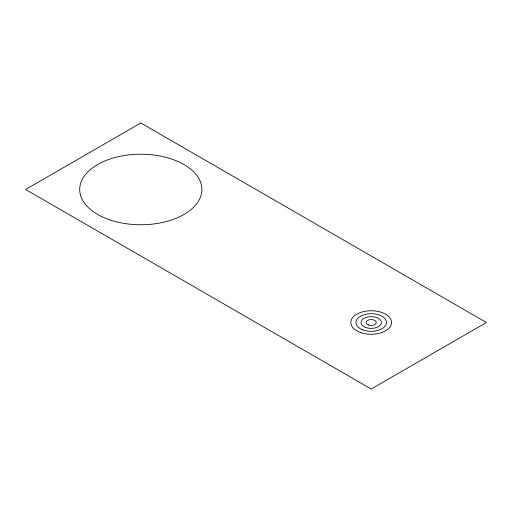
<?xml version="1.0" encoding="UTF-8"?>
<svg xmlns="http://www.w3.org/2000/svg" width="512" height="512" viewBox="0 0 512 512"><rect width="100%" height="100%" fill="white"/><g stroke="black" fill="none" stroke-linecap="round" stroke-linejoin="round"><path stroke-width="0.77" d="M140.8 122.982L25.6 189.491L371.2 389.018L486.4 322.509L140.8 122.982M361.018 332.691A20.365 11.757 0 0 0 391.565 322.509A20.365 11.757 0 0 0 361.018 312.326A20.365 11.757 0 0 0 361.018 332.691M362.637 329.811A15.27 8.819 0 0 0 386.432 323.136A15.27 8.819 0 0 0 364.525 314.579A15.27 8.819 0 0 0 362.637 329.811M365.491 327.379A10.182 5.882 0 0 0 381.357 322.931A10.182 5.882 0 0 0 366.752 317.222A10.182 5.882 0 0 0 365.491 327.379M368.653 325.056A5.088 2.938 0 0 0 376.288 322.509A5.088 2.938 0 0 0 368.653 319.962A5.088 2.938 0 0 0 368.653 325.056M110.253 220.038A61.094 35.27 0 0 0 201.894 189.491A61.094 35.27 0 0 0 110.253 158.944A61.094 35.27 0 0 0 110.253 220.038"/></g></svg>
